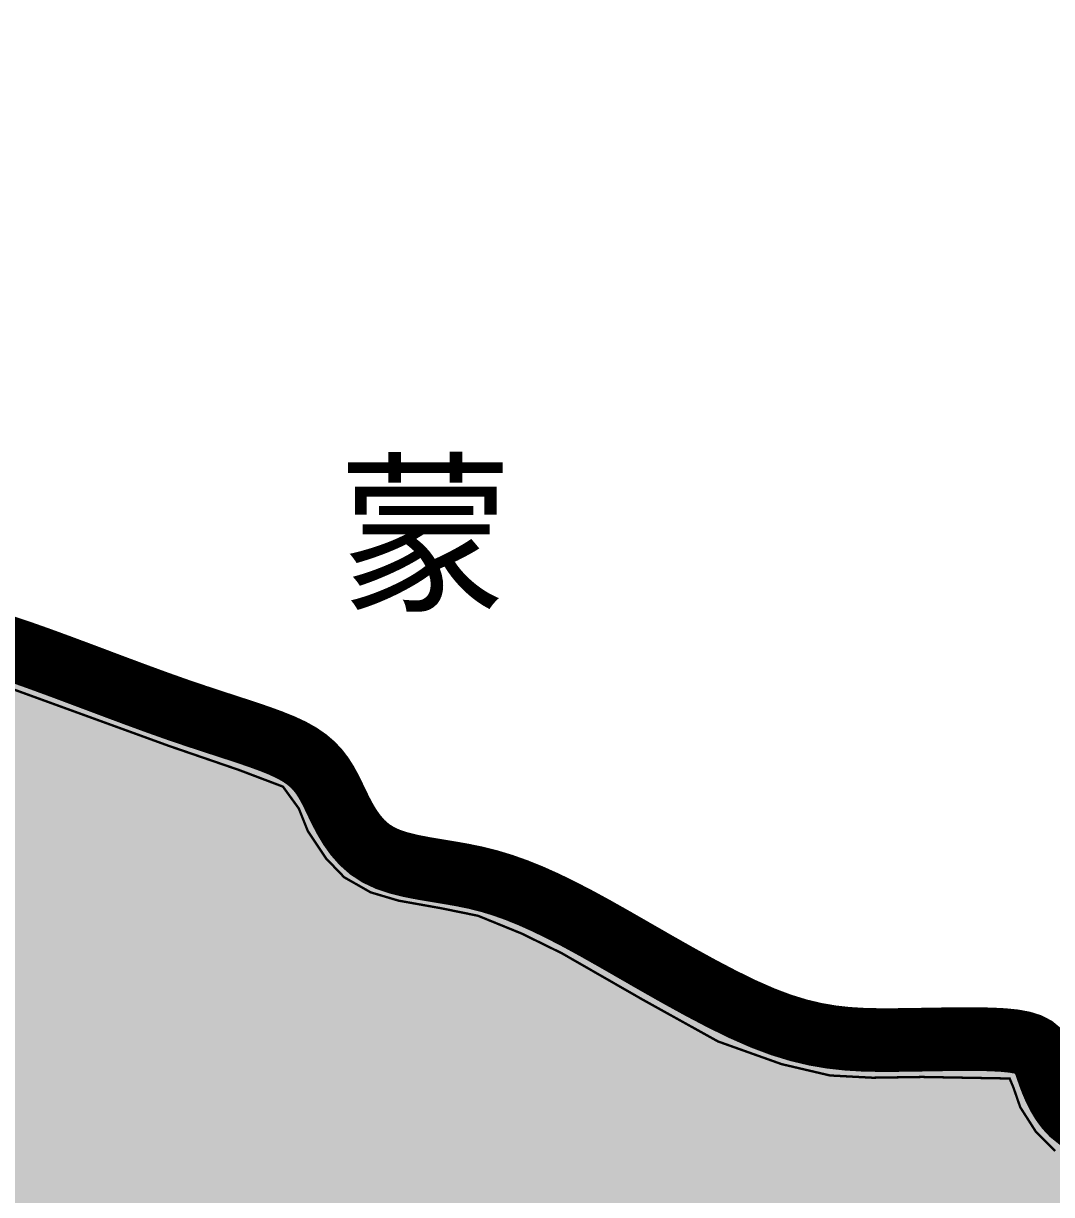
# Model space of a CAD drawing. Extents: x 13573007 to 22079938, y 2388446 to 8397471.
# Drawn here: x 17868266 to 18305252, y 6317948 to 6815911 of the extents above; entities that cross this region are included whole.
import ezdxf

# ---------------------------------------------------------------- set-up
doc = ezdxf.new("R2010")
doc.units = 0
doc.header["$MEASUREMENT"] = 0
for name, color, linetype in [('5黄河中游经济区', 30, 'CONTINUOUS'), ('BOUNDY', 13, 'CONTINUOUS'), ('注记', 7, 'CONTINUOUS'), ('片区', 3, 'CONTINUOUS')]:
    doc.layers.add(name, color=color, linetype=linetype)
doc.styles.get("Standard").update_dxf_attribs({"font": 'simhei.ttf'})

msp = doc.modelspace()

# ---------------------------------------------------------------- hatches: boundary and pattern name
at = {"layer": '5黄河中游经济区'}
msp.add_hatch(color=256, dxfattribs=at).paths.add_polyline_path([(17441418.19616914, 6608165.656237125), (17491376.82837343, 6421441.018796377), (17469907.35430474, 6391040.36452746), (17494084.13369071, 6337222.371484447), (17537917.68171358, 6288938.9646741), (17537470.39952436, 6239761.446426906), (17562518.13110684, 6229478.868839756), (17633437.97642863, 6269394.932130828), (17730175.52350623, 6269394.932130828), (17769009.2541417, 6242709.463468533), (17761467.74646401, 6211830.02549243), (17707592.58415439, 6149390.055298757), (17670600.2825892, 6116803.092567444), (17732392.30283856, 6080050.280467987), (17759628.89766033, 6051654.406189695), (17765166.30512834, 6032244.078586817), (17817427.93282593, 6014555.044439875), (17821262.7642144, 5983124.362864137), (17839686.61986947, 5938417.716364384), (17868615.1664723, 5934725.195268422), (17894664.30311811, 5890952.906326704), (17954730.24977763, 5886890.233397018), (17964822.59343518, 5908027.701877687), (17945842.76652549, 5954587.177118111), (18011319.34703103, 5969123.570714146), (18082370.56840268, 5951891.406084497), (18172128.53203552, 5988138.128046129), (18216212.97280658, 5983348.61949477), (18229629.98269466, 5914379.696355164), (18140377.42627635, 5795589.772577934), (18125998.99225256, 5739600.450634975), (18207776.32244772, 5656065.595882684), (18335812.82863071, 5680286.040762462), (18427086.33927336, 5713511.800218072), (18445115.67821582, 5839093.964733239), (18495259.75051923, 5940460.717446253), (18556108.76945002, 5962423.519560933), (18588892.17139775, 5899721.552383646), (18539650.04893721, 5832632.244608723), (18530243.9853585, 5767825.904405765), (18631545.3943802, 5733186.647231374), (18706244.89314952, 5672839.454385102), (18771037.82109721, 5666644.828986298), (18808786.70512417, 5688044.472985584), (18821745.31911934, 5724086.000244059), (18835267.28781914, 5744359.350786664), (18834140.47188875, 5790537.541929387), (18878650.39352618, 5837842.026528794), (18942316.47003644, 5921188.03838668), (19027898.27310044, 5952203.138059728), (19085793.28379652, 5990993.431698572), (19101380.41298609, 5963649.449735299), (19156730.59858223, 6011342.437824294), (19199038.51559578, 6013568.128517412), (19253580.13486559, 6112558.835883565), (19298029.30395671, 6110953.010832019), (19332810.04794684, 6136496.745193154), (19426799.42110354, 6150312.13333888), (19462045.44935244, 6188304.467820205), (19436707.18752503, 6251665.63845706), (19436129.25106628, 6325076.871952973), (19459747.54021217, 6335775.145313349), (19471708.22922529, 6394714.344650112), (19525867.75751029, 6434800.740795828), (19549862.486395, 6409104.328065149), (19547463.00431476, 6354285.335278276), (19571457.73319947, 6346747.721578564), (19666751.06492154, 6398483.142733894), (19684575.7232907, 6381352.218445592), (19725366.76545864, 6415271.471328229), (19771185.0035466, 6420497.64670372), (19798950.32086663, 6498272.111348003), (19892872.54623363, 6526024.238499708), (19917210.03638749, 6474288.799812227), (19952732.04704969, 6431589.359809134), (19952343.69457929, 6396514.370232239), (19938501.28057173, 6386205.327254783), (19962657.63149048, 6341442.371025033), (20014227.37732492, 6332218.480316065), (20077468.19492845, 6347953.337232411), (20087363.89257073, 6379729.267261744), (20077245.9991008, 6428577.126485705), (20077788.83466043, 6488803.647181641), (20088917.04023066, 6502096.8895787), (20120130.3147029, 6489346.232081957), (20150257.88741667, 6419624.528226897), (20165728.83874232, 6414198.714288007), (20218122.78035221, 6485084.745589595), (20358371.57957336, 6566289.234631836), (20391860.92123426, 6599686.152244497), (20434724.40214761, 6617435.435374547), (20481261.89658608, 6622637.819625903), (20563927.20090134, 6703733.679482337), (20525563.49189022, 6810827.540070463), (20471780.58124359, 6896589.265400965), (20399236.15593687, 6853083.329081487), (20380974.98019922, 6865835.073571373), (20361713.18789522, 6899839.708012253), (20340161.69393712, 6955963.601004172), (20342619.09829736, 7032091.240207672), (20316258.15884233, 7081893.461488008), (20294159.52844246, 7095247.904475883), (20303415.21636152, 7137003.624044236), (20340938.18440319, 7114250.508233078), (20359949.80724598, 7118501.089729708), (20389718.04285735, 7103499.041513879), (20408479.52687818, 7125502.044394951), (20405978.01610156, 7159506.696367983), (20427949.06770349, 7188222.80624342), (20418735.80072434, 7233516.81609394), (20468726.3997087, 7265135.377858765), (20483340.46318112, 7291464.245277762), (20469989.34951778, 7309317.371317353), (20437258.66628051, 7299579.841283564), (20400313.09487038, 7275654.666348845), (20373254.41053062, 7316743.550687663), (20347303.39629027, 7357466.731962126), (20379138.58622162, 7416072.090044558), (20487023.81621957, 7544586.784200191), (20508096.69993956, 7555551.789299972), (20520748.31701875, 7541666.769985676), (20541013.14176679, 7517956.37292099), (20552026.21221407, 7530248.499912314), (20534404.78397795, 7627244.42211083), (20560502.10062826, 7684503.433991566), (20584576.46091893, 7716008.510165729), (20581089.34680757, 7826323.499614548), (20627706.31945577, 7992117.21656004), (20618364.78036337, 8016096.530766189), (20545073.73785754, 8085988.226323251), (20526603.02030173, 8084078.361837141), (20465715.54207072, 8030346.782965783), (20382915.7008168, 8021009.704712663), (20344400.17433105, 7999941.726321176), (20302991.44492025, 8027003.78814793), (20270792.32389092, 8131177.496753454), (20258109.07048345, 8151770.314417601), (20212214.76732614, 8172974.88773413), (20168112.60288826, 8154697.325936109), (20131002.25360154, 8171093.372730497), (20140145.40356212, 8199047.294899739), (20158162.72152369, 8231301.800250232), (20133666.75848126, 8293945.654378653), (20062288.74540977, 8281547.427173156), (20042529.03468395, 8250385.735639606), (20002191.69850273, 8200391.221665084), (19994662.04198941, 8185339.119168188), (20047369.5150257, 8175931.544150036), (20061084.19400769, 8149321.56627829), (20068976.08799399, 8111376.072290623), (20052911.35839703, 8073585.40663258), (20016573.9454236, 8013247.11849644), (19932492.9546472, 7815703.681790799), (19953006.02320673, 7791685.533877973), (19945386.86944953, 7750678.945439443), (19910807.72037089, 7737791.151485085), (19873298.14168067, 7719045.270963486), (19829927.67312805, 7678038.682524957), (19771318.95833954, 7663979.285282869), (19722087.63056377, 7676281.260061212), (19678717.16201115, 7695612.942226674), (19658204.12409088, 7646990.827225015), (19616598.90518163, 7527116.399296541), (19600774.56076773, 7486109.810858008), (19590811.07557697, 7445103.222419478), (19573814.53480703, 7408783.082196161), (19580847.59038621, 7376563.623608489), (19614254.57374807, 7356060.320623148), (19647075.45893192, 7382421.710175727), (19688687.63295049, 7386522.35674708), (19715647.65891118, 7385936.555103213), (19742021.58669387, 7370705.537041247), (19767809.41629853, 7361918.40719039), (19784219.85889045, 7380078.468535975), (19798285.97004882, 7405854.038912538), (19826505.395118, 7422893.85443759), (19851033.82561418, 7424599.919434138), (19877407.75339685, 7424599.919434138), (19891473.83391597, 7416984.410403155), (19910228.6385807, 7407611.478908431), (19924294.71909981, 7399995.9523453), (19938360.79961893, 7382421.710175727), (19962390.39596804, 7370119.735397384), (19977042.57466517, 7354888.69980327), (19996383.44686867, 7337314.4576337), (20018068.68114498, 7317982.775468238), (20040339.98296005, 7302165.938230257), (20052647.83022362, 7286934.920168296), (20057336.52372999, 7269360.660466574), (20067222.15459118, 7246153.952935725), (20070152.61484201, 7229165.512410019), (20070738.68238077, 7215691.916811798), (20061361.29536803, 7205733.166141059), (20042606.49070329, 7202218.321213573), (20018576.92499343, 7198117.657110076), (20000994.31668472, 7195188.613826457), (19962898.63981649, 7209248.011068545), (19938282.9759286, 7202804.12285744), (19881432.49439564, 7196946.036290199), (19848611.6092118, 7184058.259867989), (19827512.4731135, 7172927.888377376), (19800552.47779205, 7169413.04344989), (19780625.50741054, 7150081.361284427), (19753079.38327184, 7133092.92075872), (19732566.34535155, 7125477.411727738), (19710295.04353648, 7113761.238593258), (19693776.49070382, 7102912.960009098), (19676888.06017462, 7079198.53836583), (19673371.53238503, 7054008.769633129), (19664580.21291105, 7038191.932395153), (19655788.92407633, 7021789.293513309), (19635275.8555168, 7010658.939554844), (19624726.30278727, 7001286.008060116), (19603627.13604973, 6984883.369178277), (19580990.46120037, 6971674.316153429), (19555788.69913448, 6962887.186302572), (19530586.96770783, 6960543.944662817), (19510073.89914829, 6961715.565482695), (19496007.81862918, 6962301.367126558), (19481355.63993206, 6954685.858095575), (19473736.48617486, 6937111.615926005), (19454981.71214937, 6914850.890476923), (19429193.85190547, 6889661.121744219), (19405164.28619559, 6871501.060398635), (19385237.31581408, 6853340.99905305), (19359449.48620941, 6845725.47248992), (19341866.84726146, 6845725.47248992), (19325456.40466954, 6846311.291665934), (19304357.26857124, 6850411.955769431), (19290291.18805213, 6859784.887264155), (19270950.31584863, 6867986.197939001), (19249851.14911109, 6879702.371073481), (19233440.70651916, 6893175.966671705), (19215858.09821046, 6898448.25159508), (19188898.10288902, 6893761.785847716), (19167212.86861271, 6877359.146965876), (19149630.22966476, 6853340.99905305), (19141425.0083688, 6821121.52293323), (19132990.72805361, 6780408.247322097), (19147056.80857272, 6751117.832018044), (19157606.39194149, 6735300.994780067), (19174602.90207218, 6720655.778361969), (19181635.95765135, 6708353.803583622), (19187496.84751376, 6698395.052912887), (19187496.84751376, 6683164.034850921), (19181635.95765135, 6670276.258428711), (19172258.57063862, 6659145.886938095), (19162295.08544786, 6645672.291339874), (19146470.7103947, 6636299.35984515), (19122441.14468483, 6627512.22999429), (19097825.48079695, 6611695.392756313), (19073795.91508708, 6594121.150586739), (19050938.51509399, 6577132.692528885), (19002293.25485699, 6517966.042744767), (18967128.03823958, 6499805.981399182), (18926687.99929854, 6485746.566624947), (18893281.04657593, 6465243.281171758), (18852618.72660279, 6450502.41238904), (18820167.9568234, 6452625.832931593), (18763317.50592969, 6454969.057039201), (18726393.99477823, 6456726.479502942), (18684195.72258165, 6457898.10032282), (18654305.26700938, 6460241.341962576), (18625587.00779314, 6453211.63457546), (18579872.20780696, 6436223.19404975), (18523607.82445201, 6415134.089420546), (18455035.62447274, 6381157.190836985), (18420572.11255193, 6364431.511698484), (18382360.79852587, 6340150.602398451), (18363019.92632237, 6328434.429263972), (18350125.98088079, 6329020.230907839), (18335473.80218366, 6334878.317475077), (18324924.24945413, 6336635.739938822), (18311444.23647379, 6340150.602398451), (18301013.53338787, 6359023.275410648), (18288119.61858554, 6374840.112648629), (18262331.78898087, 6374840.112648629), (18232441.3334086, 6377769.155932248), (18178521.31212647, 6383627.224967338), (18159180.43992297, 6392414.354818199), (18128117.78799467, 6411746.036983661), (18098227.36306164, 6428148.675865505), (18058959.48983739, 6446308.73721109), (18034929.92412751, 6451581.022134464), (18010314.26023963, 6459782.33280931), (17996248.17972051, 6477356.592511032), (17984526.43063496, 6498445.697140235), (17952877.7111679, 6509576.051098704), (17926503.78338522, 6519534.801769439), (17899543.75742453, 6531836.776547786), (17879616.81768226, 6537109.061471161), (17845037.66860362, 6547067.794609752), (17812664.39219611, 6550095.666608736), (17771060.15374281, 6549509.847432721), (17748793.08014398, 6547166.623325113), (17731799.78713435, 6548924.045788858), (17689023.56679976, 6553610.511536218), (17648113.63820195, 6561816.348688126), (17610502.86422209, 6570013.150418062), (17571828.50387389, 6576457.038629167), (17530224.23478134, 6587001.590943769), (17497409.63064337, 6594617.099974751), (17475142.55704454, 6602232.609005734), (17454633.41030878, 6608676.514748987), (17439398.04416221, 6615706.204603955)])

# ---------------------------------------------------------------- linework, layer by layer
at = {"layer": 'BOUNDY', "linetype": 'Continuous', "ltscale": 5, "const_width": 27074.99999999999, "flags": 128}
msp.add_lwpolyline([(18319040.86740227, 6348815.63583509), (18316287.38382371, 6350365.067153507), (18313828.79836024, 6352330.166540378), (18311659.92849977, 6354648.235683599), (18309757.50347139, 6357232.335611516), (18308098.25257869, 6359995.527380415), (18306658.90501352, 6362850.872018644), (18305416.19011672, 6365711.430563861), (18304346.83715464, 6368490.264063039), (18303427.57531913, 6371100.433563151), (18302616.57153727, 6373470.086084017), (18301797.74308117, 6375587.712620654), (18300836.44492091, 6377456.890159556), (18299598.03187759, 6379081.195687213), (18297947.85895856, 6380464.206199431), (18295751.28098489, 6381609.498673388), (18292873.6529267, 6382520.650104889), (18289180.32964231, 6383201.237461799), (18284584.22379108, 6383660.455840909), (18279188.47849132, 6383929.972677761), (18273143.79469962, 6384047.073518195), (18266600.87329806, 6384049.04389874), (18259710.41509421, 6383973.169346609), (18252623.12104465, 6383856.735398331), (18245489.69199421, 6383737.027609059), (18238460.82882495, 6383651.331496694), (18231644.97585507, 6383645.481002786), (18224981.55133338, 6383799.503614464), (18218367.71679582, 6384201.975223877), (18211700.63396455, 6384941.471723177), (18204877.46445002, 6386106.568985888), (18197795.36989988, 6387785.842894846), (18190351.51192458, 6390067.869351515), (18182443.05220903, 6393041.224229419), (18174009.12096263, 6396752.832747334), (18165156.72293963, 6401083.017430537), (18156034.83149321, 6405870.450112307), (18146792.42001386, 6410953.802644544), (18137578.46181752, 6416171.746869841), (18128541.93025739, 6421362.954640099), (18119831.7987612, 6426366.097797909), (18111597.04060765, 6431019.848185861), (18103947.30267586, 6435194.787607797), (18096834.92565067, 6438889.137675324), (18090172.9237801, 6442133.02994267), (18083874.3112004, 6444956.595992007), (18077852.10212232, 6447389.967368254), (18072019.31075664, 6449463.275653579), (18066288.95127685, 6451206.652392902), (18060574.03785647, 6452650.229168394), (18054814.81859, 6453834.78765496), (18049060.47703238, 6454843.710047462), (18043387.43062229, 6455771.028642812), (18037872.09679843, 6456710.775747233), (18032590.89299949, 6457756.983676263), (18027620.23666413, 6459003.684726813), (18023036.54523106, 6460544.91121442), (18018916.23613895, 6462474.695426681), (18015312.71015765, 6464856.443015196), (18012187.30123253, 6467631.052845427), (18009478.3267519, 6470708.797128209), (18007124.10395505, 6473999.948055753), (18005062.95015575, 6477414.777848207), (18003233.18266781, 6480863.55868847), (18001573.11884226, 6484256.562806004), (18000021.07591839, 6487504.062374392), (17998511.61131175, 6490534.881447711), (17996964.24284489, 6493352.051350557), (17995294.72844215, 6495977.155269393), (17993418.82595332, 6498431.776381367), (17991252.29330273, 6500737.497845002), (17988710.8884147, 6502915.902837449), (17985710.36921354, 6504988.574535855), (17982166.49354906, 6506977.096108058), (17978013.54782195, 6508906.365000912), (17973259.93263634, 6510814.535730788), (17967932.57688643, 6512743.0771117), (17962058.40968998, 6514733.457901784), (17955664.35997845, 6516827.14692437), (17948777.35683234, 6519065.612956219), (17941424.32925762, 6521490.324792721), (17933632.20626028, 6524142.751229265), (17925443.8371724, 6527045.051400819), (17916965.75248154, 6530142.14576342), (17908320.40303858, 6533359.645122), (17899630.23965718, 6536623.160300114), (17891017.71311374, 6539858.30209338), (17882605.27425916, 6542990.681306728), (17874515.37394436, 6545945.908745089), (17866870.46290846, 6548649.595222705), (17859760.47394337, 6551041.800939747), (17853145.26756765, 6553120.383761161)], dxfattribs=at)
at = {"layer": '片区', "color": 51, "const_width": 1000, "flags": 128}
msp.add_lwpolyline([(18306727.28706956, 6336475.740228415), (18298691.028229, 6344503.311227083), (18291936.29902959, 6355097.8380723), (18289052.85727143, 6363444.333897352), (18287437.59595513, 6367302.546314716), (18250259.8868525, 6367955.953256607), (18229061.25055909, 6367637.028442144), (18211066.4383328, 6368593.802891493), (18190495.21760106, 6373416.568426609), (18163502.99932122, 6383046.542154074), (18131691.69561028, 6400704.086910009), (18096983.60089421, 6420617.441330671), (18079949.93597627, 6428963.937155724), (18061474.55019116, 6436493.674294472), (18045722.41489053, 6439706.258432388), (18027727.60273576, 6442918.842558384), (18015846.75492406, 6446450.351504803), (18004593.32265019, 6452867.741124153), (17996877.44621396, 6460895.312122822), (17989174.91907239, 6472454.39207387), (17985316.98083043, 6482092.144475698), (17978562.25163102, 6491403.193394661), (17959926.67464375, 6498466.211299419), (17930037.66540647, 6508741.813324213), (17863598.3625567, 6532917.87018609)], dxfattribs=at)

# ---------------------------------------------------------------- texts
at = {"layer": '注记', "linetype": 'Continuous', "insert": (18002275.67548807, 6625920.12344864), "char_height": 54149.99999999999, "width": 99277.50793946904, "attachment_point": 1}
msp.add_mtext('\\fￋￎￌﾣﾤ|b0|i0|c134|p54;蒙', dxfattribs=at)

doc.saveas('drawing.dxf')
